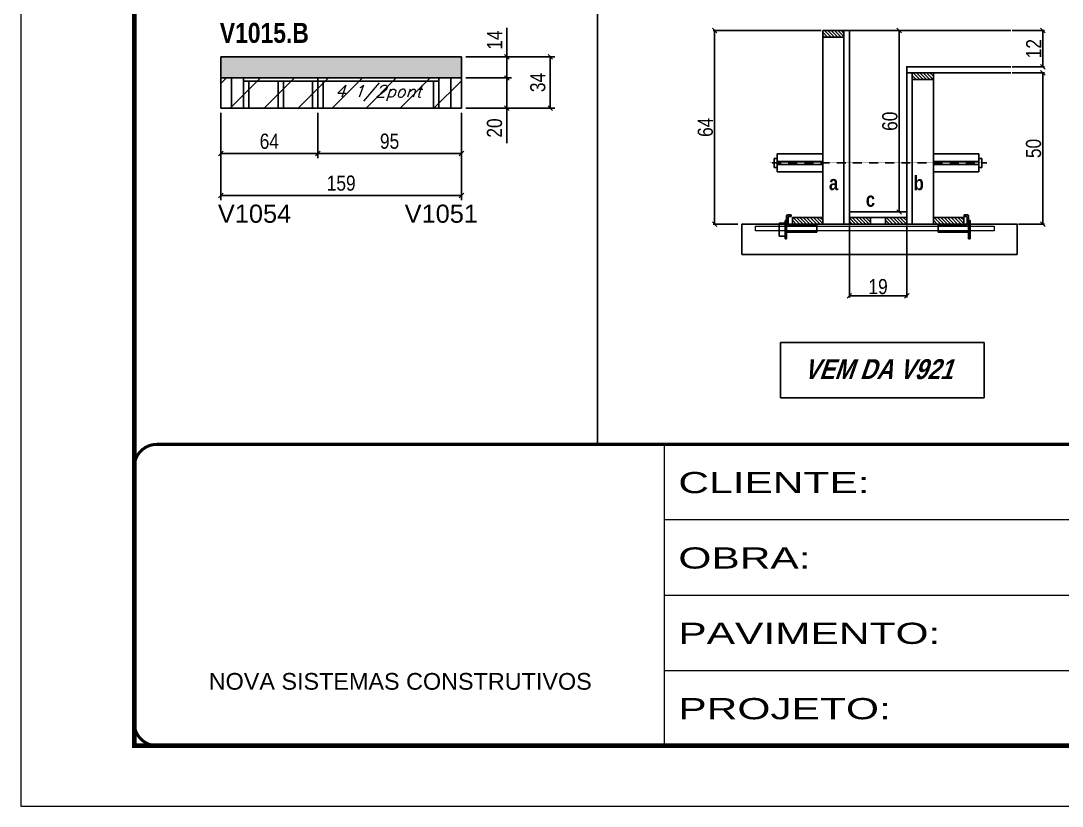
# Model space of a CAD drawing. Extents: x 3309 to 9563, y -2522 to 14608.
# Drawn here: x 4908 to 5596, y 8964 to 9483 of the extents above; entities that cross this region are included whole.
import ezdxf

# ---------------------------------------------------------------- set-up
doc = ezdxf.new("R2010")
doc.units = 0
for name, pattern in [('CONTINUO', [0]), ('DASHED', [0.75, 0.5, -0.25]), ('HIDDEN', [0.375, 0.25, -0.125])]:
    doc.linetypes.add(name, pattern=pattern)
for name, color, linetype in [('5', 5, 'Continuous'), ('barrote', 251, 'Continuous'), ('COTA', 241, 'Continuous'), ('detalhes', 4, 'Continuous'), ('NOMENCLATURA', 7, 'Continuous'), ('Painéis', 200, 'Continuous'), ('presilha', 1, 'Continuous'), ('SARR_2.2x10', 60, 'Continuous'), ('SARR_2.2x7', 40, 'Continuous'), ('SARR_3.5x7', 81, 'Continuous'), ('TENSOR', 3, 'Continuous'), ('texto', 7, 'Continuous')]:
    doc.layers.add(name, color=color, linetype=linetype)
for name, color, linetype, lineweight in [('CONCRETO', 251, 'Continuous', 25), ('Folhas', 255, 'Continuous', 9), ('Hachura', 251, 'Continuous', 9), ('SARRAFO DE PRESSAO', 251, 'DASHED', 9), ('SCO-___-LAJ', 2, 'Continuous', 0)]:
    doc.layers.add(name, color=color, linetype=linetype, lineweight=lineweight)
doc.styles.add('ARIAL', font='arial.ttf')
doc.styles.add('COTA TECNICA', font='techl___.ttf', dxfattribs={"height": 10})
doc.styles.add('COTA TECNICA 2X', font='techl___.ttf', dxfattribs={"height": 10})
doc.styles.add('Romans', font='romans.shx')
doc.styles.get("Standard").update_dxf_attribs({"font": 'arial.ttf'})
doc.styles.add('TECNICA', font='techb___.ttf', dxfattribs={"height": 10})
doc.styles.add('Tecnologia', font='')
doc.styles.get('Tecnologia').set_extended_font_data('Forgotten Futurist')
doc.dimstyles.new('PAINEL', dxfattribs={"dimtxt": 10, "dimasz": 3, "dimexe": 3, "dimexo": 3, "dimgap": 3, "dimtad": 1, "dimdec": 1, "dimzin": 12, "dimdsep": 46, "dimtxsty": 'COTA TECNICA', "dimblk1": 'OBLIQUE', "dimblk2": 'OBLIQUE', "dimsah": 1, "dimcen": 0.9, "dimclrd": 4, "dimclre": 4, "dimclrt": 240, "dimadec": 1, "dimazin": 3, "dimtfac": 1, "dimtdec": 1, "dimtmove": 0, "dimatfit": 3, "dimfxl": 1, "dimtolj": 1, "dimtzin": 12, "dimarcsym": 0})
doc.dimstyles.new('SECAO', dxfattribs={"dimscale": 0.333333, "dimtxt": 5, "dimasz": 9, "dimexe": 3, "dimexo": 3, "dimgap": 3, "dimtad": 1, "dimdec": 1, "dimlfac": 0.5, "dimzin": 12, "dimdsep": 46, "dimtxsty": 'COTA TECNICA 2X', "dimblk1": 'OBLIQUE', "dimblk2": 'OBLIQUE', "dimsah": 1, "dimcen": 0.9, "dimclrd": 4, "dimclre": 4, "dimclrt": 240, "dimadec": 1, "dimazin": 3, "dimtfac": 1, "dimtdec": 1, "dimtmove": 0, "dimatfit": 3, "dimfxl": 1, "dimtolj": 1, "dimtzin": 12, "dimarcsym": 0})
pattern_1 = [(135, (38691.1088, -114163.7617), (-1.122532015, -1.122532015), [])]

# ---------------------------------------------------------------- blocks, each defined once
blk = doc.blocks.new('9999999999')
at = {"color": 30, "linetype": 'CONTINUO'}
for p, q in [((98564.56, 34230.21), (98564.56, 34429.45)), ((98564.56, 34379.64), (99583.98, 34379.64)), ((98564.56, 34329.83), (99487.98, 34329.83)), ((98564.56, 34280.02), (99487.98, 34280.02))]:
    blk.add_line(p, q, dxfattribs=at)
at = {"color": 30, "linetype": 'CONTINUO', "const_width": 2}
blk.add_lwpolyline([(99583.98, 34230.21), (99583.98, 34414.45, 0.414214), (99568.98, 34429.45), (98228.98, 34429.45, 0.414214), (98213.98, 34414.45), (98213.98, 34245.21, 0.414214), (98228.98, 34230.21), (99583.98, 34230.21)], format="xyb", dxfattribs=at)
at = {"layer": 'Folhas'}
blk.add_lwpolyline([(98138.98, 34190.21), (99623.98, 34190.21), (99623.98, 35240.21), (98138.98, 35240.21)], close=True, dxfattribs=at)
at = {"layer": 'Folhas', "color": 30, "const_width": 3}
blk.add_lwpolyline([(98213.98, 34230.21), (99583.98, 34230.21), (99583.98, 35200.21), (98213.98, 35200.21)], close=True, dxfattribs=at)
at = {"color": 7, "linetype": 'Continuous', "ltscale": 5, "style": 'ARIAL'}
blk.add_text('NOVA SISTEMAS CONSTRUTIVOS', height=11.0592, dxfattribs=at).set_placement((98263.19, 34267.21))
at = {"layer": 'Folhas', "color": 7, "style": 'Tecnologia', "width": 1.5}
for s, p in [('CLIENTE:', (98573.65, 34397.17)), ('OBRA:', (98573.65, 34347.31)), ('PAVIMENTO:', (98573.65, 34297.5)), ('PROJETO:', (98573.65, 34247.69))]:
    blk.add_text(s, height=14, dxfattribs=at).set_placement(p)
blk = doc.blocks.new('_Oblique')
at = {"color": 0, "linetype": 'ByBlock', "lineweight": -2}
blk.add_line((-0.5, -0.5), (0.5, 0.5), dxfattribs=at)
blk = doc.blocks.new('*D536')
at = {"layer": 'COTA', "color": 4, "linetype": 'ByBlock', "lineweight": -2, "transparency": 16777216}
for p, q in [((5104.15, 9422.03), (5104.15, 9392.02)), ((5199.15, 9422.03), (5199.15, 9392.02)), ((5199.15, 9395.02), (5104.15, 9395.02))]:
    blk.add_line(p, q, dxfattribs=at)
at = {"layer": 'Defpoints', "color": 0, "linetype": 'ByBlock', "transparency": 16777216}
for p in [(5104.15, 9425.03), (5199.15, 9425.03), (5104.15, 9395.02)]:
    blk.add_point(p, dxfattribs=at)
at = {"layer": 'COTA', "color": 4, "linetype": 'ByBlock', "lineweight": -2, "transparency": 16777216, "xscale": 3, "yscale": 3, "zscale": 3, "rotation": 180}
blk.add_blockref('_Oblique', (5104.15, 9395.02), dxfattribs=at)
at = {"layer": 'COTA', "color": 4, "linetype": 'ByBlock', "lineweight": -2, "transparency": 16777216, "xscale": 3, "yscale": 3, "zscale": 3}
blk.add_blockref('_Oblique', (5199.15, 9395.02), dxfattribs=at)
at = {"layer": 'COTA', "color": 240, "linetype": 'ByBlock', "transparency": 16777216, "insert": (5151.65, 9403.16), "char_height": 10, "attachment_point": 5, "style": 'COTA TECNICA'}
blk.add_mtext('\\A1;95', dxfattribs=at)
blk = doc.blocks.new('*D537')
at = {"layer": 'COTA', "color": 4, "linetype": 'ByBlock', "lineweight": -2, "transparency": 16777216}
for p, q in [((5040.15, 9422.03), (5040.15, 9392.02)), ((5104.15, 9422.03), (5104.15, 9392.02)), ((5104.15, 9395.02), (5040.15, 9395.02))]:
    blk.add_line(p, q, dxfattribs=at)
at = {"layer": 'Defpoints', "color": 0, "linetype": 'ByBlock', "transparency": 16777216}
for p in [(5040.15, 9425.03), (5104.15, 9425.03), (5040.15, 9395.02)]:
    blk.add_point(p, dxfattribs=at)
at = {"layer": 'COTA', "color": 4, "linetype": 'ByBlock', "lineweight": -2, "transparency": 16777216, "xscale": 3, "yscale": 3, "zscale": 3, "rotation": 180}
blk.add_blockref('_Oblique', (5040.15, 9395.02), dxfattribs=at)
at = {"layer": 'COTA', "color": 4, "linetype": 'ByBlock', "lineweight": -2, "transparency": 16777216, "xscale": 3, "yscale": 3, "zscale": 3}
blk.add_blockref('_Oblique', (5104.15, 9395.02), dxfattribs=at)
at = {"layer": 'COTA', "color": 240, "linetype": 'ByBlock', "transparency": 16777216, "insert": (5072.15, 9403.12), "char_height": 10, "attachment_point": 5, "style": 'COTA TECNICA'}
blk.add_mtext('\\A1;64', dxfattribs=at)
blk = doc.blocks.new('*D549')
at = {"layer": 'COTA', "color": 4, "linetype": 'ByBlock', "lineweight": -2, "transparency": 16777216}
for p, q in [((5040.15, 9422.03), (5040.15, 9364.31)), ((5199.15, 9422.03), (5199.15, 9364.31)), ((5199.15, 9367.31), (5040.15, 9367.31))]:
    blk.add_line(p, q, dxfattribs=at)
at = {"layer": 'Defpoints', "color": 0, "linetype": 'ByBlock', "transparency": 16777216}
for p in [(5040.15, 9425.03), (5199.15, 9425.03), (5040.15, 9367.31)]:
    blk.add_point(p, dxfattribs=at)
at = {"layer": 'COTA', "color": 4, "linetype": 'ByBlock', "lineweight": -2, "transparency": 16777216, "xscale": 3, "yscale": 3, "zscale": 3, "rotation": 180}
blk.add_blockref('_Oblique', (5040.15, 9367.31), dxfattribs=at)
at = {"layer": 'COTA', "color": 4, "linetype": 'ByBlock', "lineweight": -2, "transparency": 16777216, "xscale": 3, "yscale": 3, "zscale": 3}
blk.add_blockref('_Oblique', (5199.15, 9367.31), dxfattribs=at)
at = {"layer": 'COTA', "color": 240, "linetype": 'ByBlock', "transparency": 16777216, "insert": (5119.65, 9375.45), "char_height": 10, "attachment_point": 5, "style": 'COTA TECNICA'}
blk.add_mtext('\\A1;159', dxfattribs=at)
blk = doc.blocks.new('*D550')
at = {"layer": 'COTA', "color": 4, "lineweight": -2, "transparency": 16777216}
for p, q in [((5202.15, 9445.03), (5232.14, 9445.03)), ((5229.14, 9445.03), (5229.14, 9425.03)), ((5202.15, 9425.03), (5232.14, 9425.03)), ((5229.14, 9425.03), (5229.14, 9401.82))]:
    blk.add_line(p, q, dxfattribs=at)
at = {"layer": 'Defpoints', "color": 0, "transparency": 16777216}
for p in [(5199.15, 9445.03), (5199.15, 9425.03), (5229.14, 9425.03)]:
    blk.add_point(p, dxfattribs=at)
at = {"layer": 'COTA', "color": 4, "lineweight": -2, "transparency": 16777216, "xscale": 3, "yscale": 3, "zscale": 3}
for p, rotation in [((5229.14, 9445.03), 90), ((5229.14, 9425.03), 270)]:
    blk.add_blockref('_Oblique', p, dxfattribs=dict(at, rotation=rotation))
at = {"layer": 'COTA', "color": 240, "transparency": 16777216, "insert": (5221.04, 9411.93), "char_height": 10, "attachment_point": 5, "rotation": 90, "style": 'COTA TECNICA'}
blk.add_mtext('\\A1;20', dxfattribs=at)
blk = doc.blocks.new('*D551')
at = {"layer": 'COTA', "color": 4, "lineweight": -2, "transparency": 16777216}
for p, q in [((5229.14, 9459.03), (5229.14, 9478.15)), ((5202.15, 9459.03), (5232.14, 9459.03)), ((5229.14, 9445.03), (5229.14, 9459.03)), ((5202.15, 9445.03), (5232.14, 9445.03))]:
    blk.add_line(p, q, dxfattribs=at)
at = {"layer": 'Defpoints', "color": 0, "transparency": 16777216}
for p in [(5199.15, 9459.03), (5229.14, 9459.03), (5199.15, 9445.03)]:
    blk.add_point(p, dxfattribs=at)
at = {"layer": 'COTA', "color": 4, "lineweight": -2, "transparency": 16777216, "xscale": 3, "yscale": 3, "zscale": 3}
for p, rotation in [((5229.14, 9459.03), 90), ((5229.14, 9445.03), 270)]:
    blk.add_blockref('_Oblique', p, dxfattribs=dict(at, rotation=rotation))
at = {"layer": 'COTA', "color": 240, "transparency": 16777216, "insert": (5221.07, 9470.09), "char_height": 10, "attachment_point": 5, "rotation": 90, "style": 'COTA TECNICA'}
blk.add_mtext('\\A1;14', dxfattribs=at)
blk = doc.blocks.new('*D552')
at = {"layer": 'COTA', "color": 4, "lineweight": -2, "transparency": 16777216}
for p, q in [((5202.15, 9459.03), (5260.88, 9459.03)), ((5257.88, 9425.03), (5257.88, 9459.03)), ((5202.15, 9425.03), (5260.88, 9425.03))]:
    blk.add_line(p, q, dxfattribs=at)
at = {"layer": 'Defpoints', "color": 0, "transparency": 16777216}
for p in [(5199.15, 9459.03), (5257.88, 9459.03), (5199.15, 9425.03)]:
    blk.add_point(p, dxfattribs=at)
at = {"layer": 'COTA', "color": 4, "lineweight": -2, "transparency": 16777216, "xscale": 3, "yscale": 3, "zscale": 3}
for p, rotation in [((5257.88, 9459.03), 90), ((5257.88, 9425.03), 270)]:
    blk.add_blockref('_Oblique', p, dxfattribs=dict(at, rotation=rotation))
at = {"layer": 'COTA', "color": 240, "transparency": 16777216, "insert": (5249.66, 9442.03), "char_height": 10, "attachment_point": 5, "rotation": 90, "style": 'COTA TECNICA'}
blk.add_mtext('\\A1;34', dxfattribs=at)
blk = doc.blocks.new('*D529')
at = {"layer": 'COTA', "color": 4, "lineweight": -2, "transparency": 16777216}
for p, q in [((5455.57, 9347.41), (5455.57, 9299.94)), ((5493.57, 9347.41), (5493.57, 9299.94)), ((5493.57, 9300.94), (5455.57, 9300.94))]:
    blk.add_line(p, q, dxfattribs=at)
at = {"layer": 'Defpoints', "color": 0, "transparency": 16777216}
for p in [(5455.57, 9348.41), (5493.57, 9348.41), (5455.57, 9300.94)]:
    blk.add_point(p, dxfattribs=at)
at = {"layer": 'COTA', "color": 4, "lineweight": -2, "transparency": 16777216, "xscale": 3, "yscale": 3, "zscale": 3, "rotation": 180}
blk.add_blockref('_Oblique', (5455.57, 9300.94), dxfattribs=at)
at = {"layer": 'COTA', "color": 4, "lineweight": -2, "transparency": 16777216, "xscale": 3, "yscale": 3, "zscale": 3}
blk.add_blockref('_Oblique', (5493.57, 9300.94), dxfattribs=at)
at = {"layer": 'COTA', "color": 240, "transparency": 16777216, "insert": (5474.57, 9307.02), "char_height": 10, "attachment_point": 5, "style": 'COTA TECNICA 2X'}
blk.add_mtext('\\A1;19', dxfattribs=at)
blk = doc.blocks.new('PRESILHA METÁLICA 1')
at = {"layer": 'presilha'}
for p, q in [((12, 21), (8.6, 21)), ((12, 21), (12, 19.5)), ((0, 13), (6, 13)), ((0, 13), (0, 0)), ((6, 15.5), (7.5, 15.5)), ((6, -2.5), (6, 15.5)), ((6, 13), (6, 0)), ((7.5, 10.6), (7.5, 19.9)), ((7.5, 15.5), (7.5, -2.5)), ((9, 11.6), (9, 18.9)), ((12, 19.5), (9.6, 19.5)), ((37.5, 11), (9.6, 11)), ((37.5, 11), (37.5, 4.1)), ((6, 0), (0, 0)), ((37.5, 4.1), (7.5, 4.1)), ((7.5, -2.5), (6, -2.5))]:
    blk.add_line(p, q, dxfattribs=at)
for centre, radius, start, end in [((8.6, 19.9), 1.14, 90, 180), ((9.6, 18.9), 0.57, 90, 180), ((9.6, 11.6), 0.57, 180, 270)]:
    blk.add_arc(centre, radius, start, end, dxfattribs=at)
blk = doc.blocks.new('PRESILHA METÁLICA 2')
at = {"layer": 'presilha'}
for p, q in [((-5.2, 23.5), (-5.2, 22)), ((-5.2, 23.5), (-1.9, 23.5)), ((-5.2, 22), (-2.8, 22)), ((-2.2, 14.1), (-2.2, 21.4)), ((-0.8, 14.6), (-0.8, 22.4)), ((-30.8, 13.5), (-30.8, 6.6)), ((-30.8, 13.5), (-2.8, 13.5)), ((0.8, 18), (-0.8, 18)), ((-0.8, 18), (-0.8, 0)), ((0.8, 0), (0.8, 18)), ((-30.8, 6.6), (-0.8, 6.6)), ((-0.8, 0), (0.8, 0))]:
    blk.add_line(p, q, dxfattribs=at)
for centre, radius, start, end in [((-2.8, 21.4), 0.57, 0, 90), ((-1.9, 22.4), 1.14, 0, 90), ((-2.8, 14.1), 0.57, 270, 0)]:
    blk.add_arc(centre, radius, start, end, dxfattribs=at)
blk = doc.blocks.new('*D530')
at = {"layer": 'COTA', "color": 4, "lineweight": -2, "transparency": 16777216}
for p, q in [((5436.97, 9476.41), (5365.52, 9476.41)), ((5366.52, 9476.41), (5366.52, 9348.41)), ((5381.76, 9348.41), (5365.52, 9348.41))]:
    blk.add_line(p, q, dxfattribs=at)
at = {"layer": 'Defpoints', "color": 0, "transparency": 16777216}
for p in [(5437.97, 9476.41), (5366.52, 9348.41), (5382.76, 9348.41)]:
    blk.add_point(p, dxfattribs=at)
at = {"layer": 'COTA', "color": 4, "lineweight": -2, "transparency": 16777216, "xscale": 3, "yscale": 3, "zscale": 3}
for p, rotation in [((5366.52, 9476.41), 90), ((5366.52, 9348.41), 270)]:
    blk.add_blockref('_Oblique', p, dxfattribs=dict(at, rotation=rotation))
at = {"layer": 'COTA', "color": 240, "transparency": 16777216, "insert": (5360.42, 9412.41), "char_height": 10, "attachment_point": 5, "rotation": 90, "style": 'COTA TECNICA 2X'}
blk.add_mtext('\\A1;64', dxfattribs=at)
blk = doc.blocks.new('*D531')
at = {"layer": 'COTA', "color": 4, "lineweight": -2, "transparency": 16777216}
for p, q in [((5563.27, 9448.41), (5584.49, 9448.41)), ((5583.49, 9448.41), (5583.49, 9348.41)), ((5567.38, 9348.41), (5584.49, 9348.41))]:
    blk.add_line(p, q, dxfattribs=at)
at = {"layer": 'Defpoints', "color": 0, "transparency": 16777216}
for p in [(5562.27, 9448.41), (5566.38, 9348.41), (5583.49, 9348.41)]:
    blk.add_point(p, dxfattribs=at)
at = {"layer": 'COTA', "color": 4, "lineweight": -2, "transparency": 16777216, "xscale": 3, "yscale": 3, "zscale": 3}
for p, rotation in [((5583.49, 9448.41), 90), ((5583.49, 9348.41), 270)]:
    blk.add_blockref('_Oblique', p, dxfattribs=dict(at, rotation=rotation))
at = {"layer": 'COTA', "color": 240, "transparency": 16777216, "insert": (5577.38, 9398.41), "char_height": 10, "attachment_point": 5, "rotation": 90, "style": 'COTA TECNICA 2X'}
blk.add_mtext('\\A1;50', dxfattribs=at)
blk = doc.blocks.new('*D532')
at = {"layer": 'COTA', "color": 4, "lineweight": -2, "transparency": 16777216}
for p, q in [((5492.57, 9476.41), (5487.5, 9476.41)), ((5488.5, 9356.41), (5488.5, 9476.41)), ((5492.57, 9356.41), (5487.5, 9356.41))]:
    blk.add_line(p, q, dxfattribs=at)
at = {"layer": 'Defpoints', "color": 0, "transparency": 16777216}
for p in [(5488.5, 9476.41), (5493.57, 9476.41), (5493.57, 9356.41)]:
    blk.add_point(p, dxfattribs=at)
at = {"layer": 'COTA', "color": 4, "lineweight": -2, "transparency": 16777216, "xscale": 3, "yscale": 3, "zscale": 3}
for p, rotation in [((5488.5, 9476.41), 90), ((5488.5, 9356.41), 270)]:
    blk.add_blockref('_Oblique', p, dxfattribs=dict(at, rotation=rotation))
at = {"layer": 'COTA', "color": 240, "transparency": 16777216, "insert": (5482.39, 9416.41), "char_height": 10, "attachment_point": 5, "rotation": 90, "style": 'COTA TECNICA 2X'}
blk.add_mtext('\\A1;60', dxfattribs=at)
blk = doc.blocks.new('*D533')
at = {"layer": 'COTA', "color": 4, "lineweight": -2, "transparency": 16777216}
for p, q in [((5563.27, 9476.41), (5584.49, 9476.41)), ((5583.49, 9452.41), (5583.49, 9476.41)), ((5563.27, 9452.41), (5584.49, 9452.41))]:
    blk.add_line(p, q, dxfattribs=at)
at = {"layer": 'Defpoints', "color": 0, "transparency": 16777216}
for p in [(5562.27, 9476.41), (5583.49, 9476.41), (5562.27, 9452.41)]:
    blk.add_point(p, dxfattribs=at)
at = {"layer": 'COTA', "color": 4, "lineweight": -2, "transparency": 16777216, "xscale": 3, "yscale": 3, "zscale": 3}
for p, rotation in [((5583.49, 9476.41), 90), ((5583.49, 9452.41), 270)]:
    blk.add_blockref('_Oblique', p, dxfattribs=dict(at, rotation=rotation))
at = {"layer": 'COTA', "color": 240, "transparency": 16777216, "insert": (5577.43, 9464.41), "char_height": 10, "attachment_point": 5, "rotation": 90, "style": 'COTA TECNICA 2X'}
blk.add_mtext('\\A1;12', dxfattribs=at)

msp = doc.modelspace()

# ---------------------------------------------------------------- hatches: boundary and pattern name
at = {"layer": 'COTA'}
h = msp.add_hatch(dxfattribs=at)
h.set_pattern_fill('AR-CONC', color=256, scale=0.03)
h.set_pattern_definition([(50, (1598.5, -1148.575), (5.46554, -0.4781726), [0.5715, -6.2865]), (355, (1598.5, -1148.575), (-1.0573026, 5.7317054), [0.4572, -5.0292175]), (100.451445, (1598.9555, -1148.615), (4.4082374, 5.2535326), [0.4857003, -5.3427073]), (46.1842, (1598.5, -1147.051), (8.1323712, -1.26127), [0.85725, -9.42975]), (96.63556, (1599.178, -1147.156), (7.122124, 7.422784), [0.728551, -8.014068]), (351.18415, (1598.5, -1147.051), (7.122124, 7.422784), [0.685799, -7.543792]), (21, (1599.262, -1147.432), (4.5484317, -3.067956), [0.5715, -6.2865]), (326, (1599.262, -1147.432), (1.8540609, 5.525639), [0.4572, -5.0292]), (71.451445, (1599.641, -1147.688), (6.4024926, 2.457683), [0.4857003, -5.342698]), (37.5, (1598.5, -1148.5751), (0.0926581, 2.53665117), [0, -4.96824, 0, -5.1054, 0, -5.04825]), (7.5, (1598.5, -1148.575), (2.0045899, 3.00541724), [0, -2.91084, 0, -4.85394, 0, -1.92405]), (327.5, (1596.8007, -1148.5751), (4.06771786, -0.17186232), [0, -1.905, 0, -5.9436, 0, -7.8867]), (317.5, (1596.0387, -1148.575), (4.4438754, 0.7627947), [0, -2.4765, 0, -3.94716, 0, -5.6007])])
h.paths.add_polyline_path([(5040.15, 9459.03), (5040.15, 9445.03), (5199.15, 9445.03), (5199.15, 9459.03)])
at = {"layer": 'Hachura'}
h = msp.add_hatch(dxfattribs=at)
h.set_pattern_fill('ANSI31', color=256, scale=5)
h.set_pattern_definition([(45, (-3170, -1148.575), (-11.22532, 11.22532), [])])
h.paths.add_polyline_path([(5104.15, 9650.33), (5040.15, 9650.33), (5040.15, 9616.33), (5104.15, 9616.33)])
h.paths.add_polyline_path([(5199.15, 9650.33), (5104.15, 9650.33), (5104.15, 9616.33), (5199.15, 9616.33)])
h.paths.add_polyline_path([(5199.15, 9445.03), (5104.15, 9445.03), (5104.15, 9425.03), (5199.15, 9425.03)])
h.paths.add_polyline_path([(5104.15, 9445.03), (5040.15, 9445.03), (5040.15, 9425.03), (5104.15, 9425.03)])
at = {"layer": 'SARR_2.2x10'}
h = msp.add_hatch(dxfattribs=at)
h.set_pattern_fill('ANSI31', color=256, scale=0.5, angle=90)
h.set_pattern_definition([(135, (38611.5088, -114163.7617), (-1.122532015, -1.122532015), [])])
h.paths.add_polyline_path([(5417.97, 9352.81), (5417.97, 9348.41), (5437.97, 9348.41), (5437.97, 9352.81)])
h = msp.add_hatch(dxfattribs=at)
h.set_pattern_fill('ANSI31', color=256, scale=0.5, angle=90)
h.set_pattern_definition([(135, (38704.7088, -114163.7617), (-1.122532015, -1.122532015), [])])
h.paths.add_polyline_path([(5511.17, 9352.81), (5511.17, 9348.41), (5531.17, 9348.41), (5531.17, 9352.81)])
at = {"layer": 'SARR_2.2x7'}
h = msp.add_hatch(dxfattribs=at)
h.set_pattern_fill('ANSI31', color=256, scale=0.5, angle=90)
h.set_pattern_definition([(135, (38625.5088, -114040.1617), (-1.122532015, -1.122532015), [])])
h.paths.add_polyline_path([(5451.97, 9476.41), (5451.97, 9472.01), (5437.97, 9472.01), (5437.97, 9476.41)])
h = msp.add_hatch(dxfattribs=at)
h.set_pattern_fill('ANSI31', color=256, scale=0.5, angle=90)
h.set_pattern_definition([(135, (38605.5088, -114068.1617), (-1.122532015, -1.122532015), [])])
h.paths.add_polyline_path([(5497.17, 9448.41), (5497.17, 9444.01), (5511.17, 9444.01), (5511.17, 9448.41)])
h = msp.add_hatch(dxfattribs=at)
h.set_pattern_fill('ANSI31', color=256, scale=0.5, angle=90)
h.set_pattern_definition(pattern_1)
h.paths.add_polyline_path([(5469.57, 9348.41), (5469.57, 9352.81), (5455.57, 9352.81), (5455.57, 9348.41)])
h = msp.add_hatch(dxfattribs=at)
h.set_pattern_fill('ANSI31', color=256, scale=0.5, angle=90)
h.set_pattern_definition(pattern_1)
h.paths.add_polyline_path([(5479.57, 9352.81), (5479.57, 9348.41), (5493.57, 9348.41), (5493.57, 9352.81)])

# ---------------------------------------------------------------- linework, layer by layer
at = {"ltscale": 3}
for p, q in [((5405.97, 9391.86), (5405.97, 9385.86)), ((5407.97, 9391.86), (5405.97, 9391.86)), ((5407.97, 9394.86), (5407.97, 9382.86)), ((5407.97, 9394.86), (5437.97, 9394.86)), ((5437.97, 9389.86), (5407.97, 9389.86)), ((5541.17, 9394.86), (5511.17, 9394.86)), ((5511.17, 9389.86), (5541.17, 9389.86)), ((5541.17, 9394.86), (5541.17, 9382.86)), ((5543.17, 9391.86), (5541.17, 9391.86)), ((5543.17, 9391.86), (5543.17, 9385.86)), ((5407.97, 9385.86), (5405.97, 9385.86)), ((5437.97, 9387.86), (5407.97, 9387.86)), ((5511.17, 9387.86), (5541.17, 9387.86)), ((5541.17, 9385.86), (5543.17, 9385.86)), ((5407.97, 9382.86), (5437.97, 9382.86)), ((5541.17, 9382.86), (5511.17, 9382.86))]:
    msp.add_line(p, q, dxfattribs=at)
at = {"layer": 'barrote'}
msp.add_lwpolyline([(5384.51, 9328.41), (5566.43, 9328.41), (5566.43, 9348.41), (5384.51, 9348.41)], close=True, dxfattribs=at)
at = {"layer": 'CONCRETO', "linetype": 'Continuous'}
msp.add_line((5562.27, 9476.41), (5455.57, 9476.41), dxfattribs=at)
at = {"layer": 'COTA'}
for p, q in [((5288.98, 9973.56), (5288.98, 9202.8)), ((5040.15, 9445.03), (5040.15, 9459.03)), ((5040.15, 9459.03), (5199.15, 9459.03)), ((5199.15, 9459.03), (5199.15, 9445.03))]:
    msp.add_line(p, q, dxfattribs=at)
at = {"layer": 'detalhes', "color": 250}
msp.add_line((5384.51, 9328.41), (5384.51, 9348.41), dxfattribs=at)
at = {"layer": 'NOMENCLATURA', "elevation": 0}
msp.add_lwpolyline([(5410.13, 9270.05), (5544.67, 9270.05), (5544.67, 9233.59), (5410.13, 9233.59)], close=True, dxfattribs=at)
at = {"layer": 'Painéis', "linetype": 'ByBlock'}
for p, q in [((5199.15, 9445.03), (5040.15, 9445.03)), ((5040.15, 9425.03), (5040.15, 9445.03)), ((5104.15, 9425.03), (5104.15, 9445.03)), ((5199.15, 9425.03), (5199.15, 9445.03)), ((5199.15, 9425.03), (5040.15, 9425.03))]:
    msp.add_line(p, q, dxfattribs=at)
at = {"layer": 'Painéis', "linetype": 'Continuous'}
for points in [[(5451.97, 9348.41), (5451.97, 9476.41), (5455.57, 9476.41), (5455.57, 9348.41)], [(5497.17, 9348.41), (5497.17, 9448.41), (5493.57, 9448.41), (5493.57, 9348.41)], [(5493.57, 9356.41), (5455.57, 9356.41), (5455.57, 9352.81), (5493.57, 9352.81)]]:
    msp.add_lwpolyline(points, close=True, dxfattribs=at)
at = {"layer": 'Painéis', "linetype": 'Continuous', "elevation": 0}
msp.add_lwpolyline([(5562.27, 9448.41), (5493.57, 9448.41), (5493.57, 9452.41), (5562.27, 9452.41)], dxfattribs=at)
at = {"layer": 'SARR_2.2x10'}
for points in [[(5417.97, 9352.81), (5437.97, 9352.81), (5437.97, 9348.41), (5417.97, 9348.41)], [(5511.17, 9352.81), (5531.17, 9352.81), (5531.17, 9348.41), (5511.17, 9348.41)]]:
    msp.add_lwpolyline(points, close=True, dxfattribs=at)
at = {"layer": 'SARR_2.2x7', "linetype": 'Continuous'}
for p, q in [((5047.15, 9425.03), (5047.15, 9445.03)), ((5192.15, 9425.03), (5192.15, 9445.03)), ((5104.15, 9442.83), (5055.15, 9442.83)), ((5184.15, 9442.83), (5104.15, 9442.83))]:
    msp.add_line(p, q, dxfattribs=at)
at = {"layer": 'SARR_2.2x7', "elevation": 0}
for points in [[(5437.97, 9476.41), (5451.97, 9476.41), (5451.97, 9472.01), (5437.97, 9472.01)], [(5511.17, 9448.41), (5497.17, 9448.41), (5497.17, 9444.01), (5511.17, 9444.01)]]:
    msp.add_lwpolyline(points, close=True, dxfattribs=at)
at = {"layer": 'SARR_2.2x7'}
for points in [[(5455.57, 9352.81), (5469.57, 9352.81), (5469.57, 9348.41), (5455.57, 9348.41)], [(5493.57, 9352.81), (5479.57, 9352.81), (5479.57, 9348.41), (5493.57, 9348.41)]]:
    msp.add_lwpolyline(points, close=True, dxfattribs=at)
at = {"layer": 'SARR_3.5x7'}
for p, q in [((5055.15, 9445.03), (5055.15, 9425.03)), ((5184.15, 9445.03), (5184.15, 9425.03)), ((5058.65, 9442.83), (5058.65, 9425.03)), ((5078.08, 9442.83), (5078.08, 9425.03)), ((5081.58, 9442.83), (5081.58, 9425.03)), ((5100.65, 9442.83), (5100.65, 9425.03)), ((5107.65, 9442.83), (5107.65, 9425.03)), ((5180.65, 9442.83), (5180.65, 9425.03))]:
    msp.add_line(p, q, dxfattribs=at)
for points in [[(5451.97, 9472.01), (5437.97, 9472.01), (5437.97, 9348.41), (5451.97, 9348.41)], [(5497.17, 9444.01), (5511.17, 9444.01), (5511.17, 9348.41), (5497.17, 9348.41)]]:
    msp.add_lwpolyline(points, close=True, dxfattribs=at)
at = {"layer": 'SCO-___-LAJ', "color": 1}
msp.add_lwpolyline([(5393.52, 9347.07), (5551.35, 9347.07), (5551.35, 9343.87), (5393.52, 9343.87)], close=True, dxfattribs=at)
at = {"layer": 'TENSOR', "linetype": 'HIDDEN', "ltscale": 0.5}
msp.add_line((5402.97, 9388.86), (5546.47, 9388.86), dxfattribs=at)

# ---------------------------------------------------------------- block references
at = {"layer": 'presilha', "xscale": 0.6666666666666666, "yscale": 0.6666666666666666, "zscale": 0.6666666666666666}
for name, p in [('PRESILHA METÁLICA 1', (5409.1, 9340.44)), ('PRESILHA METÁLICA 2', (5534.85, 9338.77))]:
    msp.add_blockref(name, p, dxfattribs=at)
at = {"layer": 'SARRAFO DE PRESSAO', "color": 6, "linetype": 'ByBlock'}
msp.add_blockref('9999999999', (-93231.11, -25226.65), dxfattribs=at)

# ---------------------------------------------------------------- texts
at = {"layer": '5', "linetype": 'Continuous'}
for s, p in [('V1054', (5038.14, 9349.3)), ('V1051', (5161.61, 9349.3))]:
    msp.add_text(s, height=12, rotation=359.99996, dxfattribs=at).set_placement(p)
at = {"layer": 'detalhes', "style": 'TECNICA'}
for s, p in [('a', (5442.1, 9370.85)), ('b', (5498.07, 9370.83)), ('c', (5466.46, 9359.88))]:
    msp.add_text(s, height=9.6, dxfattribs=at).set_placement(p)
at = {"layer": 'NOMENCLATURA', "style": 'TECNICA'}
msp.add_text('V1015.B', height=13.2, dxfattribs=at).set_placement((5039.43, 9468.22))
at = {"layer": 'NOMENCLATURA', "insert": (5474.57, 9259.09), "char_height": 13.2, "width": 300.2766, "attachment_point": 2, "style": 'TECNICA'}
msp.add_mtext('{\\Q19;VEM DA V921}', dxfattribs=at)
at = {"layer": 'texto', "color": 2, "insert": (5144.15, 9434.93), "char_height": 8, "attachment_point": 5, "style": 'Romans'}
msp.add_mtext('{\\Q19;\\C256;4 1/2pont}', dxfattribs=at)

# ---------------------------------------------------------------- dimensions: what is measured, and where the dimension line sits
at = {"layer": 'COTA'}
for base, p1, p2, dimstyle, picture, middle in [((5229.14, 9459.03), (5199.15, 9445.03), (5199.15, 9459.03), 'PAINEL', '*D551', (5221.07, 9470.09)), ((5366.52, 9348.41, 0), (5437.97, 9476.41), (5382.76, 9348.41, 0), 'SECAO', '*D530', (5360.42, 9412.41, 0)), ((5488.5, 9476.41), (5493.57, 9356.41), (5493.57, 9476.41), 'SECAO', '*D532', (5482.39, 9416.41)), ((5583.49, 9476.41), (5562.27, 9452.41), (5562.27, 9476.41), 'SECAO', '*D533', (5577.43, 9464.41)), ((5257.88, 9459.03), (5199.15, 9425.03), (5199.15, 9459.03), 'PAINEL', '*D552', (5249.66, 9442.03)), ((5229.14, 9425.03), (5199.15, 9445.03), (5199.15, 9425.03), 'PAINEL', '*D550', (5221.04, 9411.93)), ((5583.49, 9348.41, 0), (5562.27, 9448.41), (5566.38, 9348.41, 0), 'SECAO', '*D531', (5577.38, 9398.41, 0))]:
    dim = msp.add_linear_dim(base=base, p1=p1, p2=p2, angle=90, dimstyle=dimstyle, dxfattribs=at)
    dim.commit()
    dim.dimension.update_dxf_attribs({"geometry": picture, "text_midpoint": middle})
at = {"layer": 'COTA', "linetype": 'ByBlock'}
dim = msp.add_linear_dim(base=(5040.15, 9395.02), p1=(5104.15, 9425.03), p2=(5040.15, 9425.03), angle=180, dimstyle='PAINEL', override={"dimtmove": 1}, dxfattribs=at)
dim.commit()
dim.dimension.update_dxf_attribs({"geometry": '*D537', "text_midpoint": (5072.15, 9403.12)})
for base, p2, picture, middle in [((5040.15, 9367.31), (5040.15, 9425.03), '*D549', (5119.65, 9375.45)), ((5104.15, 9395.02), (5104.15, 9425.03), '*D536', (5151.65, 9403.16))]:
    dim = msp.add_linear_dim(base=base, p1=(5199.15, 9425.03), p2=p2, angle=180, dimstyle='PAINEL', dxfattribs=at)
    dim.commit()
    dim.dimension.update_dxf_attribs({"geometry": picture, "text_midpoint": middle})
at = {"layer": 'COTA'}
dim = msp.add_linear_dim(base=(5455.57, 9300.94), p1=(5493.57, 9348.41), p2=(5455.57, 9348.41), angle=180, dimstyle='SECAO', dxfattribs=at)
dim.commit()
dim.dimension.update_dxf_attribs({"geometry": '*D529', "text_midpoint": (5474.57, 9300.94), "dimtype": 160})

doc.saveas('drawing.dxf')
